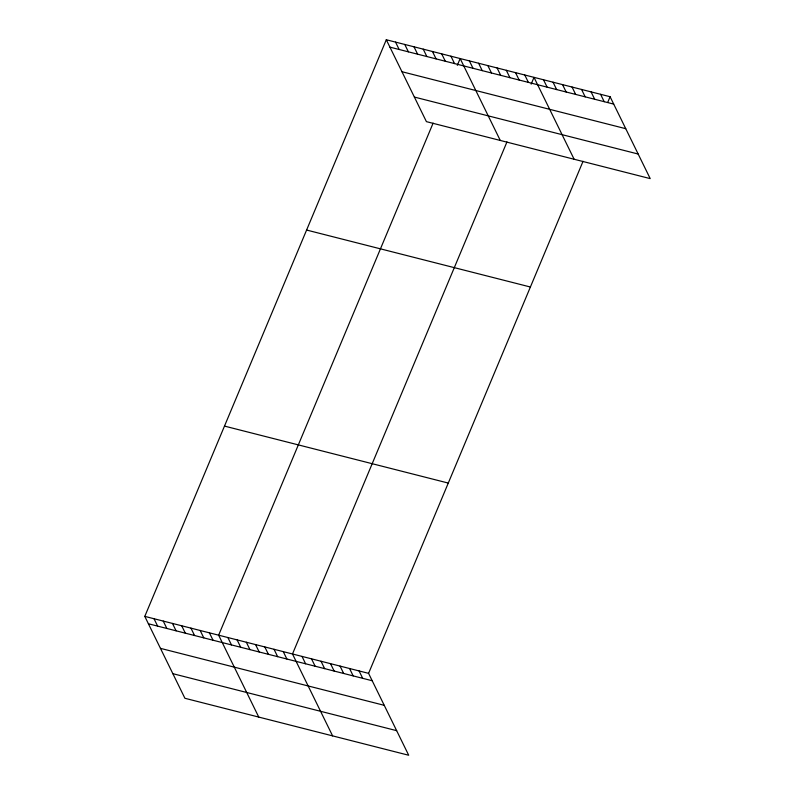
<?xml version="1.0" encoding="UTF-8"?>
<svg xmlns="http://www.w3.org/2000/svg" width="795" height="795" viewBox="0 0 795 795"><rect width="100%" height="100%" fill="white"/><g stroke="black" fill="none" stroke-linecap="round" stroke-linejoin="round"><path stroke-width="1.19" d="M583.053 161.286L368.582 673.355L408.7 755.25L184.907 698.278L144.789 616.383L386.3 39.75L610.093 96.722L650.211 178.617L426.418 121.645L386.3 39.75M433.116 123.116L218.635 635.185L258.753 717.08M457.304 65.349L460.156 58.552L500.274 140.447M506.962 141.917L292.49 653.987L332.608 735.882M531.159 84.151L534.002 77.354L574.129 159.248M607.728 102.386L610.093 96.722M389.918 47.134L613.71 104.105M401.962 71.719L625.754 128.691M414.374 97.06L638.166 154.031M306.602 230.043L530.394 287.015M224.488 426.09L448.281 483.072M144.789 616.383L368.582 673.355M148.407 623.767L372.199 680.739M160.451 648.352L384.243 705.324M172.863 673.683L396.655 730.665M600.583 94.307L604.2 101.69M591.073 91.882L594.69 99.266M581.562 89.457L585.18 96.841M572.052 87.043L575.669 94.426M562.542 84.618L566.159 92.001M553.032 82.193L556.649 89.577M543.512 79.778L547.129 87.162M524.77 74.998L528.387 82.382M515.538 72.653L519.155 80.037M506.306 70.298L509.923 77.681M497.084 67.953L500.691 75.336M487.852 65.597L491.469 72.981M478.62 63.252L482.237 70.636M469.388 60.897L473.005 68.281M450.924 56.197L454.541 63.58M441.692 53.851L445.309 61.235M432.46 51.496L436.077 58.88M423.228 49.151L426.845 56.534M413.996 46.796L417.614 54.179M404.764 44.45L408.382 51.834M395.532 42.095L399.15 49.479M359.072 670.93L362.689 678.314M349.562 668.516L353.179 675.899M340.051 666.091L343.669 673.474M330.531 663.676L334.148 671.05M321.021 661.251L324.638 668.635M311.511 658.826L315.128 666.21M302.001 656.412L305.618 663.785M283.259 651.632L286.876 659.015M274.027 649.286L277.644 656.67M264.795 646.931L268.412 654.315M255.563 644.586L259.18 651.97M246.331 642.231L249.948 649.614M237.099 639.886L240.716 647.269M227.867 637.53L231.484 644.914M209.403 632.83L213.02 640.214M200.171 630.485L203.788 637.868M190.939 628.13L194.556 635.513M181.707 625.784L185.324 633.168M172.475 623.429L176.093 630.813M163.253 621.084L166.861 628.467M154.021 618.729L157.639 626.112"/></g></svg>
